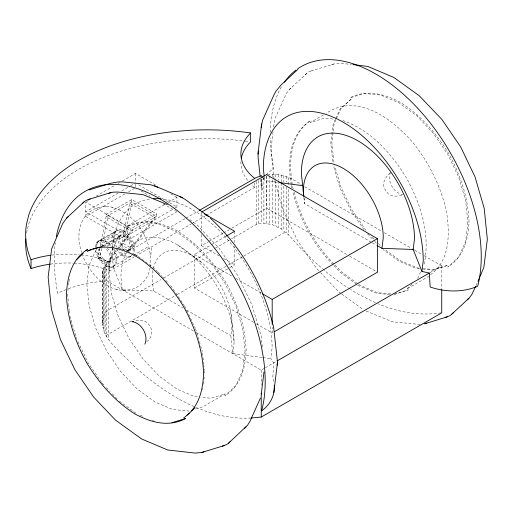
<?xml version="1.0" encoding="UTF-8"?>
<svg xmlns="http://www.w3.org/2000/svg" width="513" height="513" viewBox="0 0 513 513"><rect width="100%" height="100%" fill="white"/><g stroke="black" fill="none" stroke-linecap="round" stroke-linejoin="round"><path stroke-width="0.38" stroke-dasharray="2.56 1.92" d="M194.132 406.591C171.457 396.722 151.38 381.768 133.149 365.218C123.832 354.996 111.911 346.39 105.139 334.11C101.471 326.46 101.074 315.726 108.281 309.967L160.832 279.623M150.88 254.897L151.431 247.888L150.88 247.632M102.529 322.889L102.529 272.39C102.568 268.472 105.229 265.17 108.281 262.989L125.717 252.928M67.985 290.159L68.171 288.614M68.646 284.753L68.928 282.439M69.018 281.669L69.492 277.809M202.622 389.816L202.815 388.232M203.302 384.275L203.783 380.313M203.879 379.524L204.168 377.151M262.092 357.516L232.78 353.624L230.831 335.592L232.132 324.915A56.533 32.64 60 0 0 197.377 259.078A56.533 32.64 60 0 0 153.541 267.594M232.78 353.624L234.082 342.94L230.773 312.18M273.031 131.79L270.979 150.053L274.115 179.37L283.33 210.952L297.694 240.911L316.091 267.844L320.272 272.365M273.609 127.044L275.045 118.336L286.6 93.058L289.383 89.499L306.857 73.295L308.736 71.884L313.154 70.262M273.718 381.467L272.788 377.914L273.66 362.922L270.806 358.677L272.114 347.994A113.072 65.279 60 0 0 162.73 198.999M424.142 264.124C430.529 234.383 420.692 204.091 406.533 178.069C391.182 153.066 370.194 129.468 341.549 120.106M150.053 267.812C148.501 278.572 139.882 288.466 128.834 289.999C107.166 293.333 89.749 273.557 82.484 255.218M150.142 267.081C153.592 242.065 136.618 213.677 111.731 207.29M117.971 249.453L108.262 262.079L106.191 263.278L97.906 258.501L99.875 248.452M100.484 245.361L106.088 216.755L106.088 214.363L131.777 199.531L156.638 213.857L156.638 216.249L131.879 248.446L129.808 249.639L121.523 244.868L129.712 203.122L154.567 217.441L129.808 249.639M97.906 258.501L99.977 257.308L101.798 248.029M101.946 247.253L108.166 215.563M121.523 244.868L123.595 243.669L131.783 201.93L131.777 199.531M26.516 232.966L28.709 224.085A181.108 104.562 0 0 1 173.522 140.472L188.912 139.209A181.108 104.562 0 0 1 244.573 141.004M95.957 250.062L89.159 265.086L86.838 284.08L89.159 305.754L95.957 328.628L106.768 351.142L120.856 371.765L137.266 389.085L154.881 401.929L172.49 409.419L188.899 411.048M112.937 248.715L111.315 252.293L109 271.287L111.315 292.961L118.112 315.835L128.93 338.349L143.018 358.972L159.428 376.292L177.036 389.136L194.645 396.626L197.774 396.934M113.258 247.997L118.112 237.269L128.93 227.24L106.768 240.033L100.51 245.836M335.393 119.221L333.129 124.229L330.808 143.23L332.879 162.576M335.714 118.509L339.927 109.205L351.796 98.567L340.985 108.596L336.13 119.324M335.803 120.042L334.187 123.62L331.866 142.614L334.187 164.288M390.592 172.233C386.712 180.935 393.638 193.048 402.852 194.722M417.672 278.437L420.583 271.999M476.051 285.561L477.667 281.996M95.367 247.734A14.659 8.464 60 0 1 95.739 244.855L96.79 242.585L115.322 231.889A14.659 8.464 60 0 1 121.652 230.01L124.338 231.177A14.659 8.464 60 0 1 133.207 254.32M95.739 244.855L114.271 234.159L115.322 231.889M119.606 237.275L120.215 235.961A8.484 4.899 60 0 1 123.877 234.877L125.428 235.55A8.484 4.899 60 0 1 131.366 246.554A8.484 4.899 60 0 1 124.306 248.645A8.484 4.899 60 0 1 119.606 237.275L104.068 246.246M106.191 263.278L116.874 249.389M117.355 248.754L130.95 231.081L156.638 216.249L131.783 201.93L106.088 216.755L130.95 231.081L130.95 228.683L156.638 213.857M118.458 248.824L133.021 229.882L106.088 214.363M146.744 341.767C151.598 337.99 153.528 331.462 149.892 326.242C147.193 320.484 140.568 318.887 134.874 321.202M390.124 172.836C385.083 177.556 381.121 183.757 385.571 190.176C388.899 197.236 396.254 196.902 402.859 194.902M412.228 283.901L406.533 289.178L428.695 276.385M430.401 274.801C450.504 260.431 449.895 232.556 446.304 210.663C440.763 186.578 429.644 164.211 414.6 144.653C394.311 120.311 358.132 91.692 326.236 113.322M305.126 74.898L306.857 73.295M289.383 89.499L291.063 87.947M86.46 201.744L88.531 200.551M96.123 196.165L114.771 185.398M118.221 183.404L119.606 182.609M122.363 181.012L135.49 173.439L156.202 185.398M118.221 192.971L85.767 211.715L127.198 235.634L173.465 208.919M121.677 190.983L127.891 187.392M130.655 185.796L134.797 183.404M164.487 204.533L127.198 226.066L85.767 202.141L85.767 216.499L125.127 193.773M128.583 191.779L135.49 187.79L135.49 183.801M98.451 241.078L116.983 230.382M167.943 202.545L176.921 197.358L176.921 208.522M323.466 114.918L310.314 122.517L324.402 118.17L334.559 119.176M101.516 246.439L121.177 235.089M102.619 246.118L120.215 235.961M99.477 248.895L98.541 249.433A8.484 4.899 60 0 0 103.075 260.668A8.484 4.899 60 0 0 110.263 259.084A8.484 4.899 60 0 0 104.889 248.042M107.146 246.105L125.428 235.55M174.157 208.522L176.921 206.931L138.247 184.603M85.767 216.499L127.198 240.417L176.921 211.715M115.579 253.743L115.829 253.313M108.544 261.976L124.364 252.845M127.109 251.261L129.603 249.818M128.487 251.325L185.385 218.474M186.078 218.076L198.569 210.862M113.014 266.529L131.546 255.827A14.659 8.464 60 0 1 119.022 250.402M133.412 255.275L148.597 246.503M74.09 263.169A72.147 41.656 0 0 1 109.756 270.992L134.733 256.571M135.432 256.173L190.939 224.123M191.631 223.719L205.508 215.71M206.2 215.313L254.775 187.271L254.775 182.84M201.468 234.537L201.468 245.721L208.387 241.726M209.08 241.322L222.924 233.332M223.617 232.934L229.151 229.741M231.921 228.138L266.516 208.163L346.929 254.589M253.608 322.228L194.427 288.062L194.427 254.506L211.055 244.906M211.747 244.509L225.605 236.506M163.596 278.027L214.767 248.491M215.454 248.087L230.67 239.308M231.357 238.904L256.25 224.534L258.635 223.771L263.894 223.2L272.525 224.745L281.156 228.99L288.793 235.057L299.573 247.08L313.661 261.002L322.626 268.78M105.915 335.637L176.543 294.866M177.235 294.462L227.778 265.285M228.471 264.881L243.008 256.487M243.701 256.09L285.247 232.107M194.427 288.062L229.074 268.055M229.766 267.658L234.614 264.855L234.614 246.484M196.178 332.527L261.239 370.091L264.689 368.097M265.375 367.699L276.43 361.325M429.984 272.653L441.744 265.862L422.366 254.679M310.897 70.967L335.887 63.497L340.408 63.349L351.322 64.426M331.481 64.606L333.662 63.933M394.786 294.052L408.342 289.864L393.727 294.661M195.575 408.983L202.988 406.694L225.149 393.901L211.055 398.248L200.897 397.242M267.433 174.555C279.63 172.734 291.551 177.626 301.253 184.757M440.962 312.917C419.737 316.021 397.889 312.257 378.273 303.843M251.056 418.012C231.773 419.243 212.459 414.594 194.863 406.886M113.296 207.464C103.03 204.693 91.429 208.079 84.901 216.659C77.553 226.977 77.546 240.789 81.644 252.358M420.192 324.447L392.522 321.818L365.936 310.91M112.527 247.555A113.072 65.279 60 0 0 112.206 255.673L113.508 267.857L122.261 289.813L153.483 290.942L183.179 308.082M419.083 268.107L417.518 267.953L399.909 260.463L384.814 249.453M422.988 268.491L433.927 269.575L448.022 265.227L432.869 270.191L423.494 269.261M419.583 268.876L416.46 268.562L398.851 261.072L383.128 249.607M390.855 293.968L377.369 292.634L359.485 285.023L358.202 284.093M389.797 294.577L376.305 293.244L358.42 285.638L357.144 284.709M104.344 206.489L106.095 206.688M123.627 290.384L125.377 290.576M116.419 289.601L117.984 289.781M263.028 178.421L264.637 180.602L277.315 182.288M262.887 357.625L270.806 358.677M113.508 267.857L105.03 265.997L104.575 281.246L100.612 281.522A54.231 22.136 -11.6 0 0 66.902 289.268M375.369 302.67L357.131 293.603L350.488 289.39M119.003 247.856L121.203 248.792M121.94 249.1L127.07 251.287M127.808 251.601L130.007 252.537M134.412 254.41L136.612 255.346L154.221 268.19L157.504 271.653M140.19 415.222L143.768 416.742M152.348 420.391L154.496 421.308M304.716 186.751L381.531 231.1M384.301 232.703L411.291 248.286M414.754 250.28L421.673 254.275M303.946 197.511L304.613 203.687L371.604 242.36M372.291 242.758L376.433 245.15M349.706 256.192L377.433 272.198M170.707 193.773L176.921 197.358M141.011 190.983L149.988 196.165M163.108 203.738L176.228 211.311M201.468 245.721L219.423 256.083M223.565 258.475L234.614 264.855M194.427 254.506L232.274 276.36M235.717 278.347L261.181 293.051M123.595 243.669L131.879 248.446M256.365 323.818L272.191 332.956L272.191 327.365M99.977 257.308L108.262 262.079M186.636 310.076L230.831 335.592M193.407 330.93L108.281 281.784C105.229 279.604 102.568 276.302 102.529 272.39M349.828 288.966L342.524 284.33L328.006 273.442L323.222 269.299M357.567 283.625L341.6 271.98L334.611 264.605M356.509 284.24L340.536 272.595L333.553 265.215M341.132 293.507L338.279 291.371L320.817 272.942M341.78 293.981L363.024 309.474M189.823 219.622L197.178 225.047L219.006 248.087L237.769 275.507L252.133 305.466L261.175 335.887L262.444 347.352M119.369 401.121L136.612 413.696M177.517 244.97L202.507 263.22M372.451 237.224L375.189 240.11M378.472 243.579L381.204 246.464M367.565 233.793L374.124 240.725M374.676 241.302L376.318 243.034M334.072 264.035C314.437 244.303 300.83 218.782 294.071 191.849M333.014 264.65C312.962 244.554 299.361 218.423 292.57 190.964M158.049 272.23L161.877 276.27M162.429 276.847L165.16 279.739M165.712 280.316L168.444 283.202M102.061 383.064L104.216 385.334M106.364 387.604L110.128 391.573M112.276 393.843L117.65 399.518M365.891 230.299L351.796 209.676L340.985 187.162L334.643 165.814M363.948 229.619L350.738 210.285L339.927 187.771L333.354 165.661M170.63 285.51L184.282 305.485M101.612 382.409L87.749 362.12L77.117 339.972M184.725 306.133L195.196 327.942M293.186 188.855L292.737 187.354C288.729 164.064 288.883 135.349 310.621 120.606L309.563 121.222C288.986 135.118 287.421 162.506 291.339 184.821M195.536 328.647L202.334 351.52M69.864 316.027L76.77 339.253M303.965 197.588L304.613 203.687M291.429 185.603L291.679 187.963M264.233 176.799L264.637 180.602M260.45 179.3L261.22 186.469M202.5 353.066L203.661 363.903M203.738 364.679L204.321 370.097M204.405 370.867L204.649 373.195M153.483 290.942L152.181 278.751A56.533 32.64 60 0 1 153.368 268.261M122.261 289.813L120.953 277.629A79.996 46.183 60 0 1 126.98 251.774M67.511 294.013L68.524 303.446M68.607 304.235L69.197 309.737M69.281 310.525L69.697 314.456M261.649 178.87L262.521 190.054L261.726 188.502A54.231 22.136 -11.6 0 1 263.945 177.594M441.744 265.862L441.744 288.96M288.793 177.562L288.793 186.347M288.793 189.541L288.793 235.057M286.414 176.575L286.414 182.134M286.414 186.899L286.414 232.973M283.856 175.747L283.856 182.147M283.856 186.148L283.856 230.927M281.156 175.093L281.156 182.23M281.156 183.019L281.156 228.99M278.341 174.625L278.341 180.21M278.341 181.006L278.341 227.297M275.449 174.337L275.449 179.89M275.449 180.679L275.449 225.874M272.525 174.24L272.525 176.607M272.525 179.768L272.525 224.745M269.594 175.933L269.594 223.912M266.709 176.222L266.709 223.399M266.516 176.209L266.516 208.163M263.894 177.46L263.894 223.2M261.188 178.928L261.188 223.328M261.239 370.091L261.239 385.218M258.635 180.576L258.635 223.771M256.25 181.544L256.25 224.534M234.614 231.305L234.614 242.489M201.468 212.164L201.468 231.337M135.49 173.439L135.49 183.006M127.198 226.066L127.198 240.417M109.756 270.992L109.756 262.143A72.147 41.656 0 0 0 83.234 255.173M108.281 262.989L108.281 339.279M106.569 264.368L106.569 336.804M105.139 265.843L105.139 334.11M104.011 267.408L104.011 331.263M103.19 269.03L103.19 328.416M102.696 270.697L102.696 325.614M127.352 251.146A79.996 46.183 60 0 1 190.971 254.608A79.996 46.183 60 0 1 234.082 342.94M51.826 255.089A72.147 41.656 0 0 1 79.444 254.737M112.597 246.759A113.072 65.279 60 0 1 151.367 198.877M245.329 141.101A181.108 104.562 0 0 1 249.119 141.601M50.319 264.144A72.147 41.656 0 0 1 73.321 263.131M254.775 187.271A72.147 41.656 0 0 1 251.986 184.898M247.708 180.371A72.147 41.656 0 0 1 240.969 160.89M66.26 289.518A54.231 22.136 -11.6 0 0 57.789 293.269A149.2 86.139 60 0 1 55.301 242.726M266.202 174.837A54.231 22.136 -11.6 0 1 273.846 168.533A149.2 86.139 60 0 1 270.28 137.888M270.274 132.444A149.2 86.139 60 0 1 281.919 85.972M132.085 254.967A14.659 8.464 60 0 1 115.765 247.901M115.047 246.548A14.659 8.464 60 0 1 113.149 234.807L114.2 232.536A14.659 8.464 60 0 1 120.529 230.658L123.21 231.825A14.659 8.464 60 0 1 132.405 254.474M116.887 247.253A14.659 8.464 60 0 1 114.271 234.159M111.879 247.715A14.659 8.464 60 0 1 111.545 267.068A14.659 8.464 60 0 1 95.7 251.03M96.79 242.585A14.659 8.464 60 0 1 103.119 240.712L105.8 241.873A14.659 8.464 60 0 1 110.975 246.503M107.326 248.042A8.484 4.899 60 0 1 111.52 258.982A8.484 4.899 60 0 1 104.139 259.565A8.484 4.899 60 0 1 99.945 248.625M102.767 246.067A8.484 4.899 60 0 1 104.222 246.221M113.957 249.171A14.659 8.464 60 0 1 110.725 266.683A14.659 8.464 60 0 1 96.22 247.882M96.213 247.253A14.659 8.464 60 0 1 96.579 244.368L97.637 242.098A14.659 8.464 60 0 1 103.959 240.225L106.646 241.386A14.659 8.464 60 0 1 113.155 247.862M245.079 351.078L242.72 370.367L235.82 385.629L224.841 395.812L225.9 395.196C241.11 384.93 245.394 367.853 246.137 350.462C245.374 326.383 237.397 303.343 225.9 282.362C213.472 261.906 197.511 243.483 177.036 230.779C161.608 222.732 144.672 217.903 128.179 225.938L127.115 226.554L141.428 222.135L158.094 223.783L175.978 231.395L193.863 244.438L210.529 262.028L224.841 282.971L235.82 305.838L242.72 329.064L245.079 351.078M467.946 222.405L465.592 241.694L458.693 256.955L447.708 267.138L448.766 266.523C463.976 256.263 468.266 239.18 469.01 221.789C468.247 197.71 460.27 174.67 448.766 153.688C436.345 133.233 420.384 114.809 399.909 102.106C384.481 94.059 367.545 89.23 351.046 97.271L349.988 97.88L364.301 93.462L380.967 95.11L398.851 102.722L416.736 115.765L433.395 133.354L447.708 154.298L458.693 177.165L465.592 200.391L467.946 222.405M119.093 236.608L118.484 237.923A8.484 4.899 60 0 0 123.184 249.292A8.484 4.899 60 0 0 130.238 247.202A8.484 4.899 60 0 0 124.306 236.198L122.754 235.525A8.484 4.899 60 0 0 119.093 236.608"/><path stroke-width="0.77" d="M260.11 176.119L258.071 157.016L258.315 151.091M261.188 127.5L262.553 120.363L274.07 94.597L276.065 91.058L281.246 84.818L297.925 69.345M257.949 154.047L261.636 123.877M261.271 394.119L263.977 371.976M273.814 392.535L277.501 362.364L273.718 327.91C264.073 286.01 241.815 247.458 210.356 218.16M277.135 365.32L277.501 362.364M297.88 68.691A149.2 86.139 60 0 1 426.438 118.259A149.2 86.139 60 0 1 477.654 286.203A54.231 38.347 15 0 1 434.838 288.447L430.176 287.043L429.304 273.063L421.936 271.422L413.189 249.465L381.961 248.343L383.262 237.66A56.533 32.64 60 0 0 343.287 168.418A56.533 32.64 60 0 0 303.311 191.496L303.799 196.069M413.189 249.465L414.491 238.782A79.996 46.183 60 0 0 357.927 140.812A79.996 46.183 60 0 0 301.362 173.471L303.779 195.966M421.936 271.422L423.244 260.739A113.072 65.279 60 0 0 343.287 122.254A113.072 65.279 60 0 0 263.336 168.418L264.15 176.036M260.418 398.082L249.953 421.372L247.567 425.213L228.599 443.123L226.72 444.534L222.309 446.156M144.871 344.185C148.815 335.29 141.517 322.651 131.841 321.619L133.361 321.414M475.731 286.28L471.736 294.686L468.946 298.252L451.472 314.45L449.593 315.861L445.181 317.483M477.988 281.284L483.836 267.459L487.331 239.353L484.214 208.374L475.006 176.793L460.636 146.833L441.879 119.414L419.127 95.649L393.862 77.463L367.776 66.433L352.88 64.58M90.282 198.935L85.87 200.557L83.991 201.968L66.517 218.172L62.637 223.719L51.627 248.959L48.132 277.065L51.415 309.204L60.457 339.625L74.821 369.584L93.584 397.004L115.412 420.044L141.601 438.955L167.687 449.984L195.049 453.069L201.795 452.485L224.566 445.457M76.77 259.463L83.125 253.569M86.017 250.889L87.749 249.28L86.691 249.895C71.48 260.162 67.197 277.238 66.453 294.629C67.216 318.708 75.193 341.748 86.691 362.729C99.118 383.185 115.079 401.608 135.554 414.312C150.982 422.359 167.918 427.188 184.411 419.153L185.475 418.537L171.913 422.725M183.66 417.851C198.64 407.745 202.859 390.925 203.59 373.804C202.84 350.09 194.985 327.409 183.66 306.742C171.432 286.607 155.715 268.459 135.554 255.955C120.363 248.029 103.684 243.277 87.441 251.19L88.499 250.581M187.001 415.126L189.278 413.016M191.554 410.907L194.966 407.739M66.517 218.172L68.191 216.621M82.253 203.571L83.991 201.968M228.599 443.123L230.337 441.52M244.4 428.47L246.073 426.919M467.272 299.797L468.946 298.252M451.472 314.45L453.21 312.847M199.262 210.465L256.25 177.562L261.45 175.683L262.323 177.331M202.16 211.766L266.516 174.612L377.433 238.648L377.433 272.198L274.269 331.757M226.304 236.102L234.614 231.305L204.232 213.761M262.56 293.84L272.191 299.406L377.433 238.648M277.116 360.928L429.291 273.057M251.056 418.012L261.239 417.063L441.744 312.847L441.744 289.755M89.063 189.932L110.808 183.218L118.798 181.852L122.857 181.897L150.931 184.808L157.792 187.194M108.615 193.279L113.02 192.17L117.541 192.022L142.941 194.6L167.328 204.572M88.024 199.634L110.795 192.606M89.243 250.35L91.468 249.664M92.949 249.203L98.143 247.599M99.625 247.144L101.85 246.458M447.432 316.784L424.668 323.812L426.848 323.139M201.795 452.485L203.975 451.812M279.688 182.602L302.664 185.655M179.659 196.498L184.917 199.249L208.849 216.704M154.432 185.764L182.41 197.659M412.676 249.081L414.062 249.882M377.126 245.547L381.961 248.343M272.191 299.406L272.191 324.171M261.239 393.176L261.239 417.063M50.319 264.144A72.147 41.656 0 0 0 31.03 268.6L31.03 259.751A181.108 104.562 0 0 1 26.516 224.117L28.709 215.229A181.108 104.562 0 0 1 173.522 131.623L188.912 130.36A181.108 104.562 0 0 1 250.633 132.963L250.633 141.819A72.147 41.656 0 0 0 241.322 158.222M56.302 236.666A149.2 86.139 60 0 1 183.846 215.928A149.2 86.139 60 0 1 261.604 410.939A54.231 38.347 15 0 0 274.224 385.212M254.775 178.415A72.147 41.656 0 0 1 250.633 132.963M31.03 259.751A72.147 41.656 0 0 1 50.319 255.288M153.624 198.691A113.072 65.279 60 0 1 161.172 198.832M31.03 268.6A181.108 104.562 0 0 1 25.791 238.936M284.382 82.176A149.2 86.139 60 0 1 295.982 70.057"/></g></svg>
